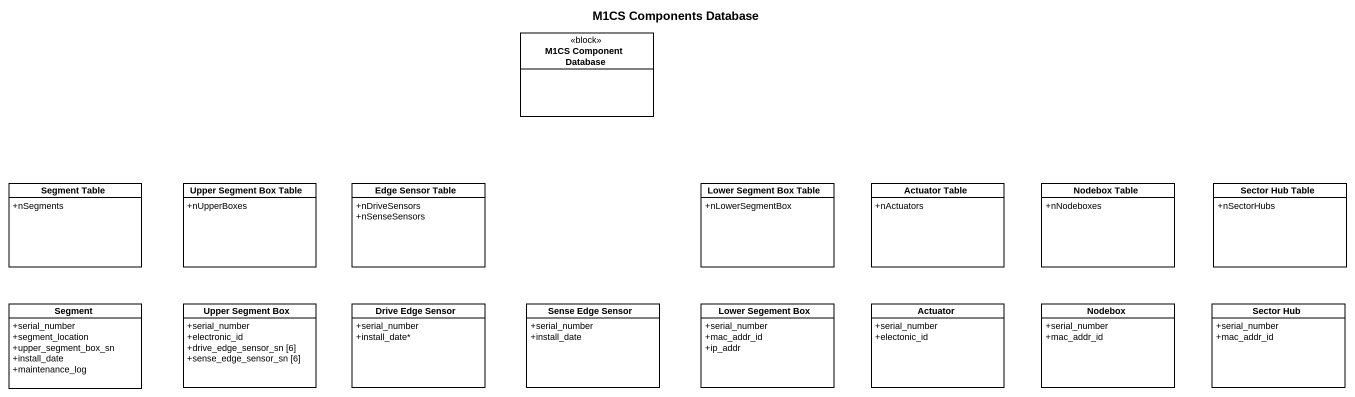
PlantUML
@startuml
title M1CS Components Database
hide circle
hide empty members
skinparam classAttributeIconSize 0
class "M1CS Component Database" as M1CS_Component_Database <<block>>
class "Segment Table" as Segment_Table {
  +nSegments
}
class "Upper Segment Box Table" as Upper_Segment_Box_Table {
  +nUpperBoxes
}
class "Edge Sensor Table" as Edge_Sensor_Table {
  +nDriveSensors
  +nSenseSensors
}
class "Lower Segment Box Table" as Lower_Segment_Box_Table {
  +nLowerSegmentBox
}
class "Actuator Table" as Actuator_Table {
  +nActuators
}
class "Nodebox Table" as Nodebox_Table {
  +nNodeboxes
}
class "Sector Hub Table" as Sector_Hub_Table {
  +nSectorHubs
}
class Segment {
  +serial_number
  +segment_location
  +upper_segment_box_sn
  +install_date
  +maintenance_log
}
class "Upper Segment Box" as Upper_Segment_Box {
  +serial_number
  +electronic_id
  +drive_edge_sensor_sn [6]
  +sense_edge_sensor_sn [6]
}
class "Drive Edge Sensor" as Drive_Edge_Sensor {
  +serial_number
  +install_date*
}
class "Sense Edge Sensor" as Sense_Edge_Sensor {
  +serial_number
  +install_date
}
class "Lower Segement Box" as Lower_Segement_Box {
  +serial_number
  +mac_addr_id
  +ip_addr
}
class Actuator {
  +serial_number
  +electonic_id
}
class Nodebox {
  +serial_number
  +mac_addr_id
}
class "Sector Hub" as Sector_Hub {
  +serial_number
  +mac_addr_id
}
@enduml
